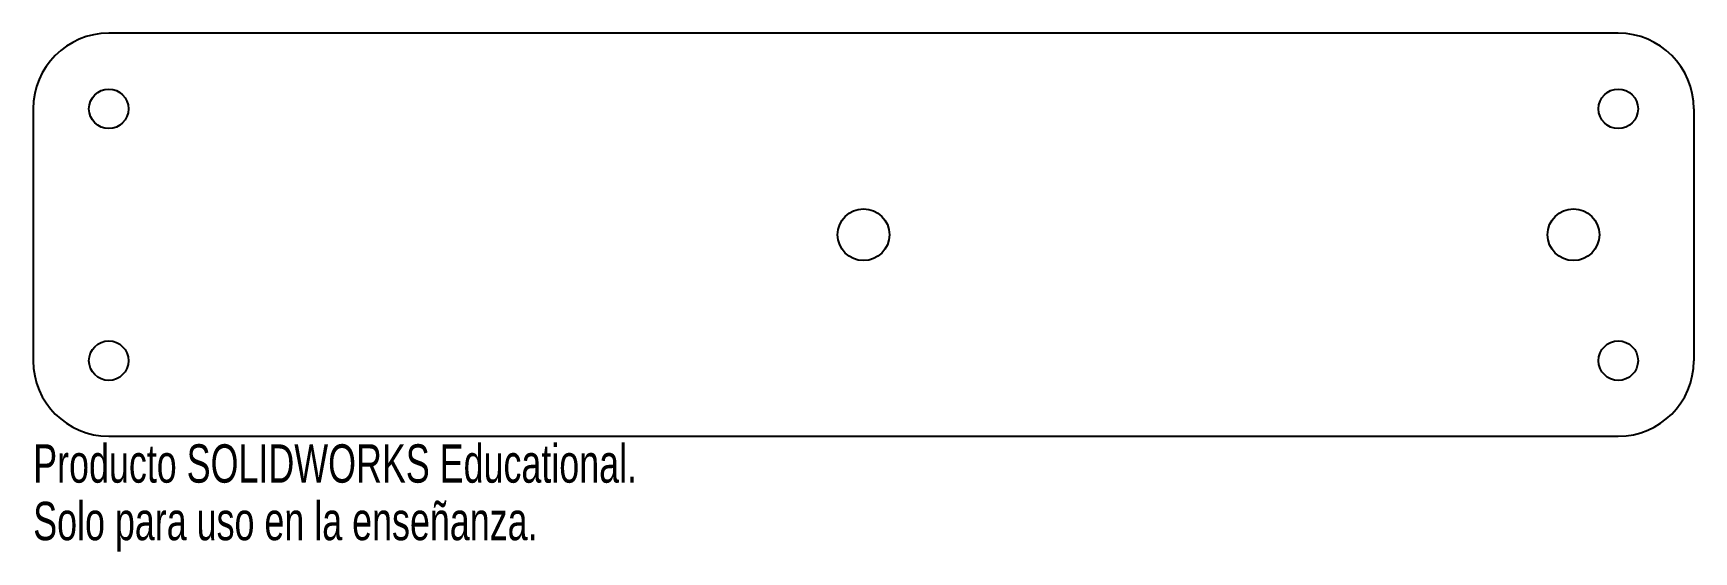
# Model space of a CAD drawing. Header units: inches. Extents: x -13.48 to -5.23, y 5.36 to 7.93.
import ezdxf

# ---------------------------------------------------------------- set-up
doc = ezdxf.new("R2010")
doc.units = ezdxf.units.IN
doc.header["$MEASUREMENT"] = 0
doc.styles.add('SLDTEXTSTYLE0', font='TXT', dxfattribs={"width": 0.7})

msp = doc.modelspace()

# ---------------------------------------------------------------- linework, layer by layer
at = {"color": 7, "linetype": 'Continuous', "lineweight": 25}
for p, q in [((-5.6083, 7.93), (-13.1083, 7.93)), ((-13.4833, 7.555), (-13.4833, 6.305)), ((-5.2333, 7.555), (-5.2333, 6.305)), ((-13.1083, 5.93), (-5.6083, 5.93))]:
    msp.add_line(p, q, dxfattribs=at)
for centre, radius in [((-13.1083, 7.555), 0.098), ((-5.6083, 7.555), 0.098), ((-9.3583, 6.93), 0.1285), ((-5.831, 6.93), 0.1285), ((-13.1083, 6.305), 0.098), ((-5.6083, 6.305), 0.098)]:
    msp.add_circle(centre, radius, dxfattribs=at)
for centre, start, end in [((-13.1083, 7.555), 90, 180), ((-5.6083, 7.555), 0, 90), ((-13.1083, 6.305), 180, 270), ((-5.6083, 6.305), 270, 0)]:
    msp.add_arc(centre, 0.375, start, end, dxfattribs=at)

# ---------------------------------------------------------------- texts
at = {"color": 7, "linetype": 'Continuous', "char_height": 0.1903, "attachment_point": 1, "style": 'SLDTEXTSTYLE0'}
for s, insert in [('Producto SOLIDWORKS Educational.', (-13.4833, 5.8899)), ('Solo para uso en la enseñanza.', (-13.4833, 5.6044))]:
    msp.add_mtext(s, dxfattribs=dict(at, insert=insert))

doc.saveas('drawing.dxf')
